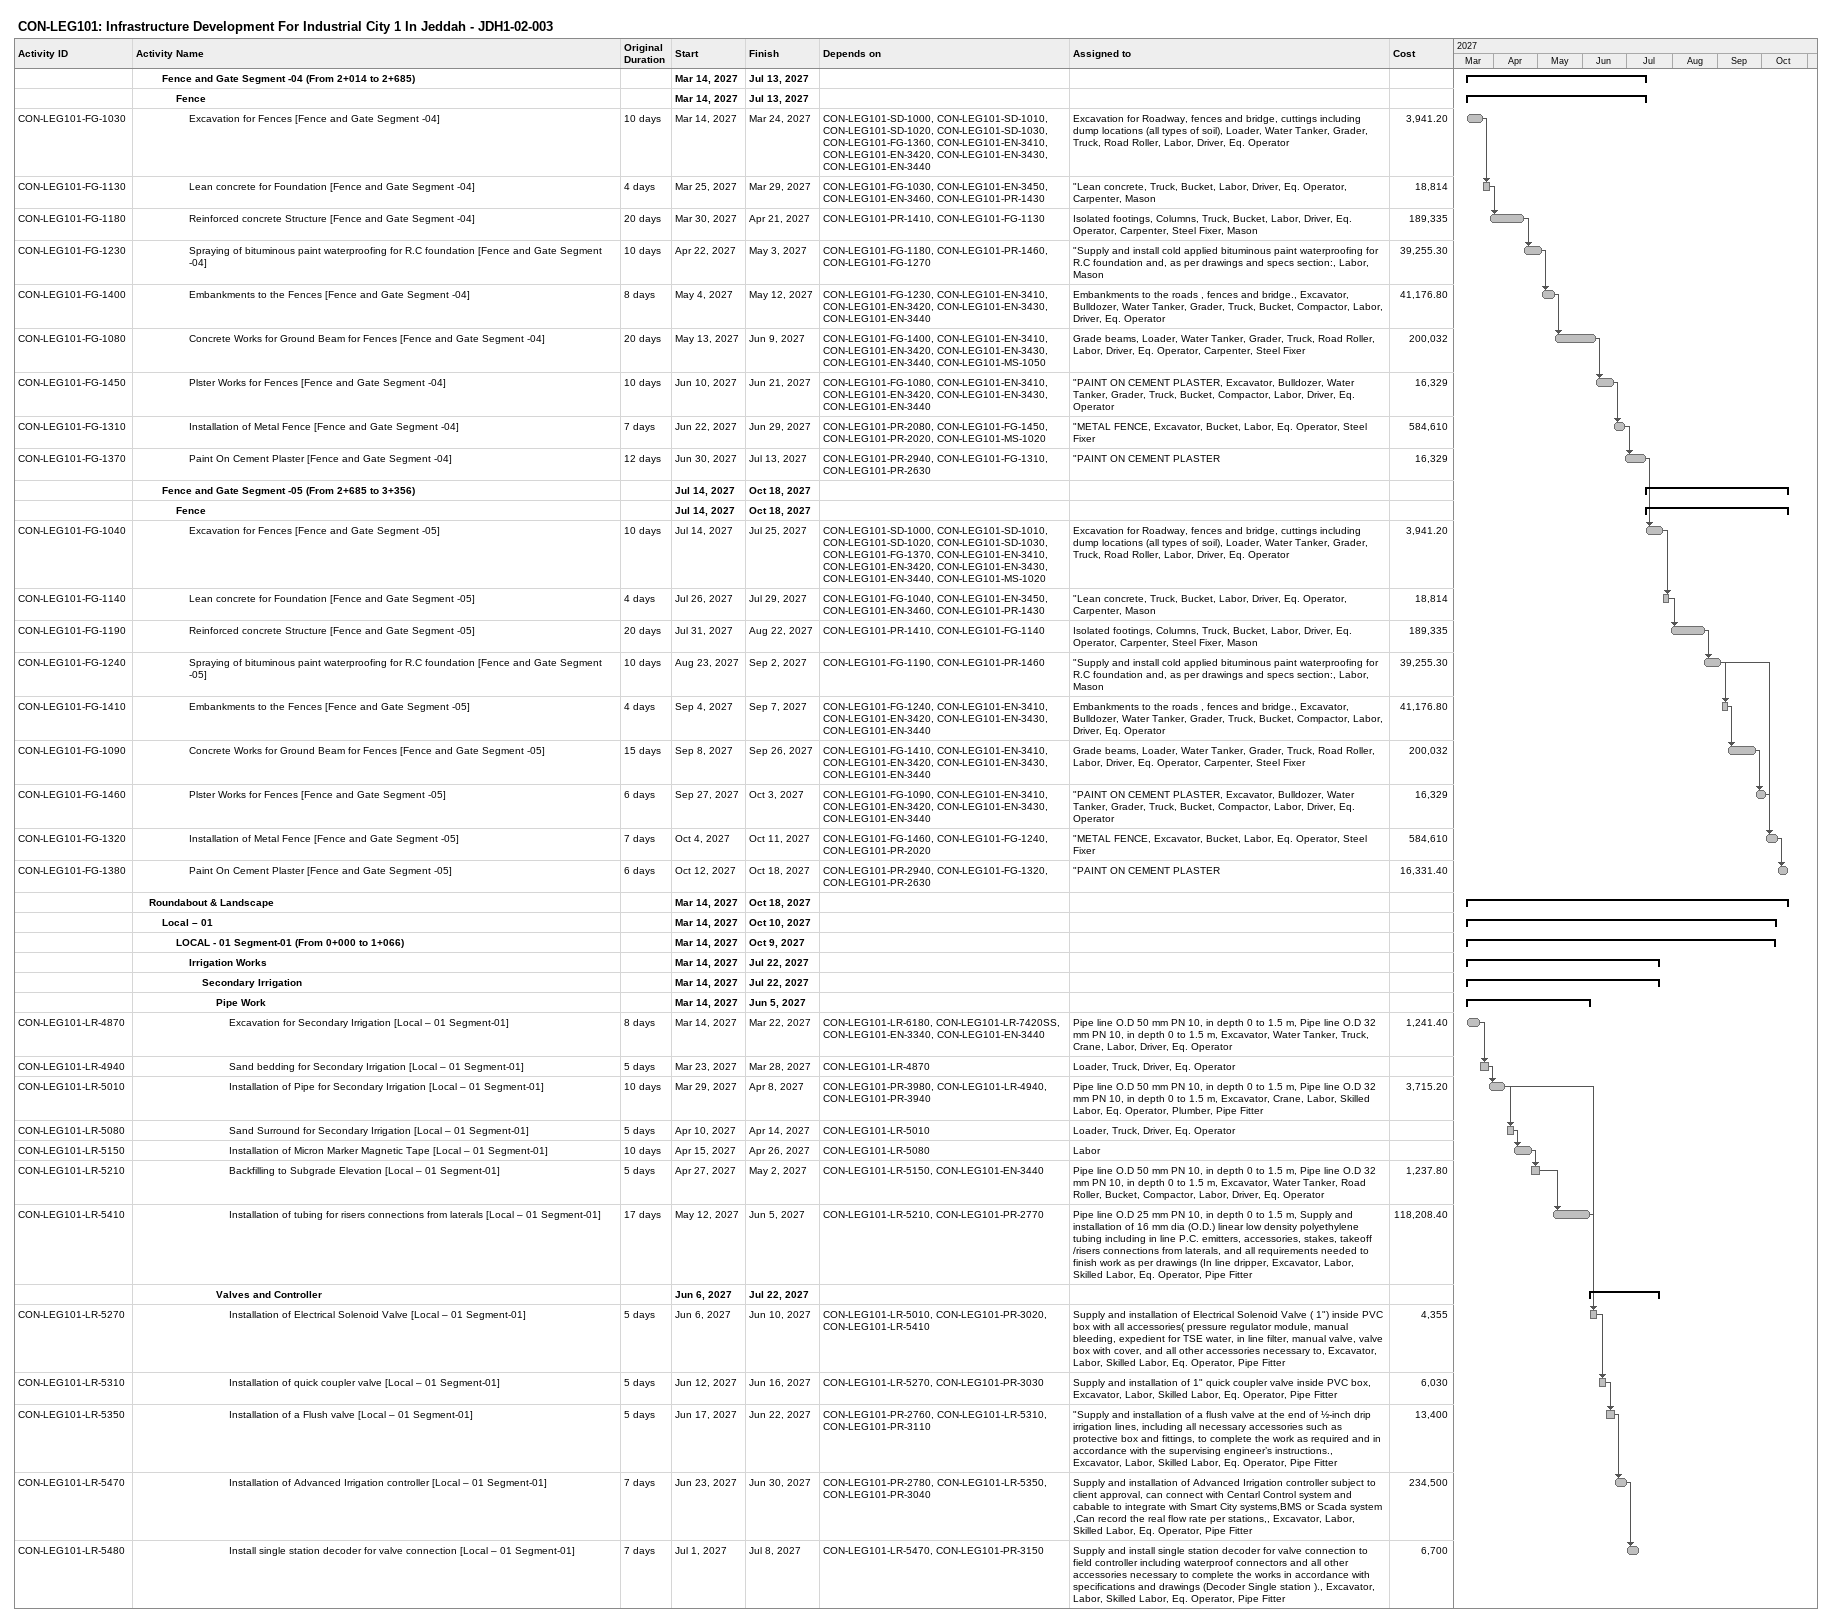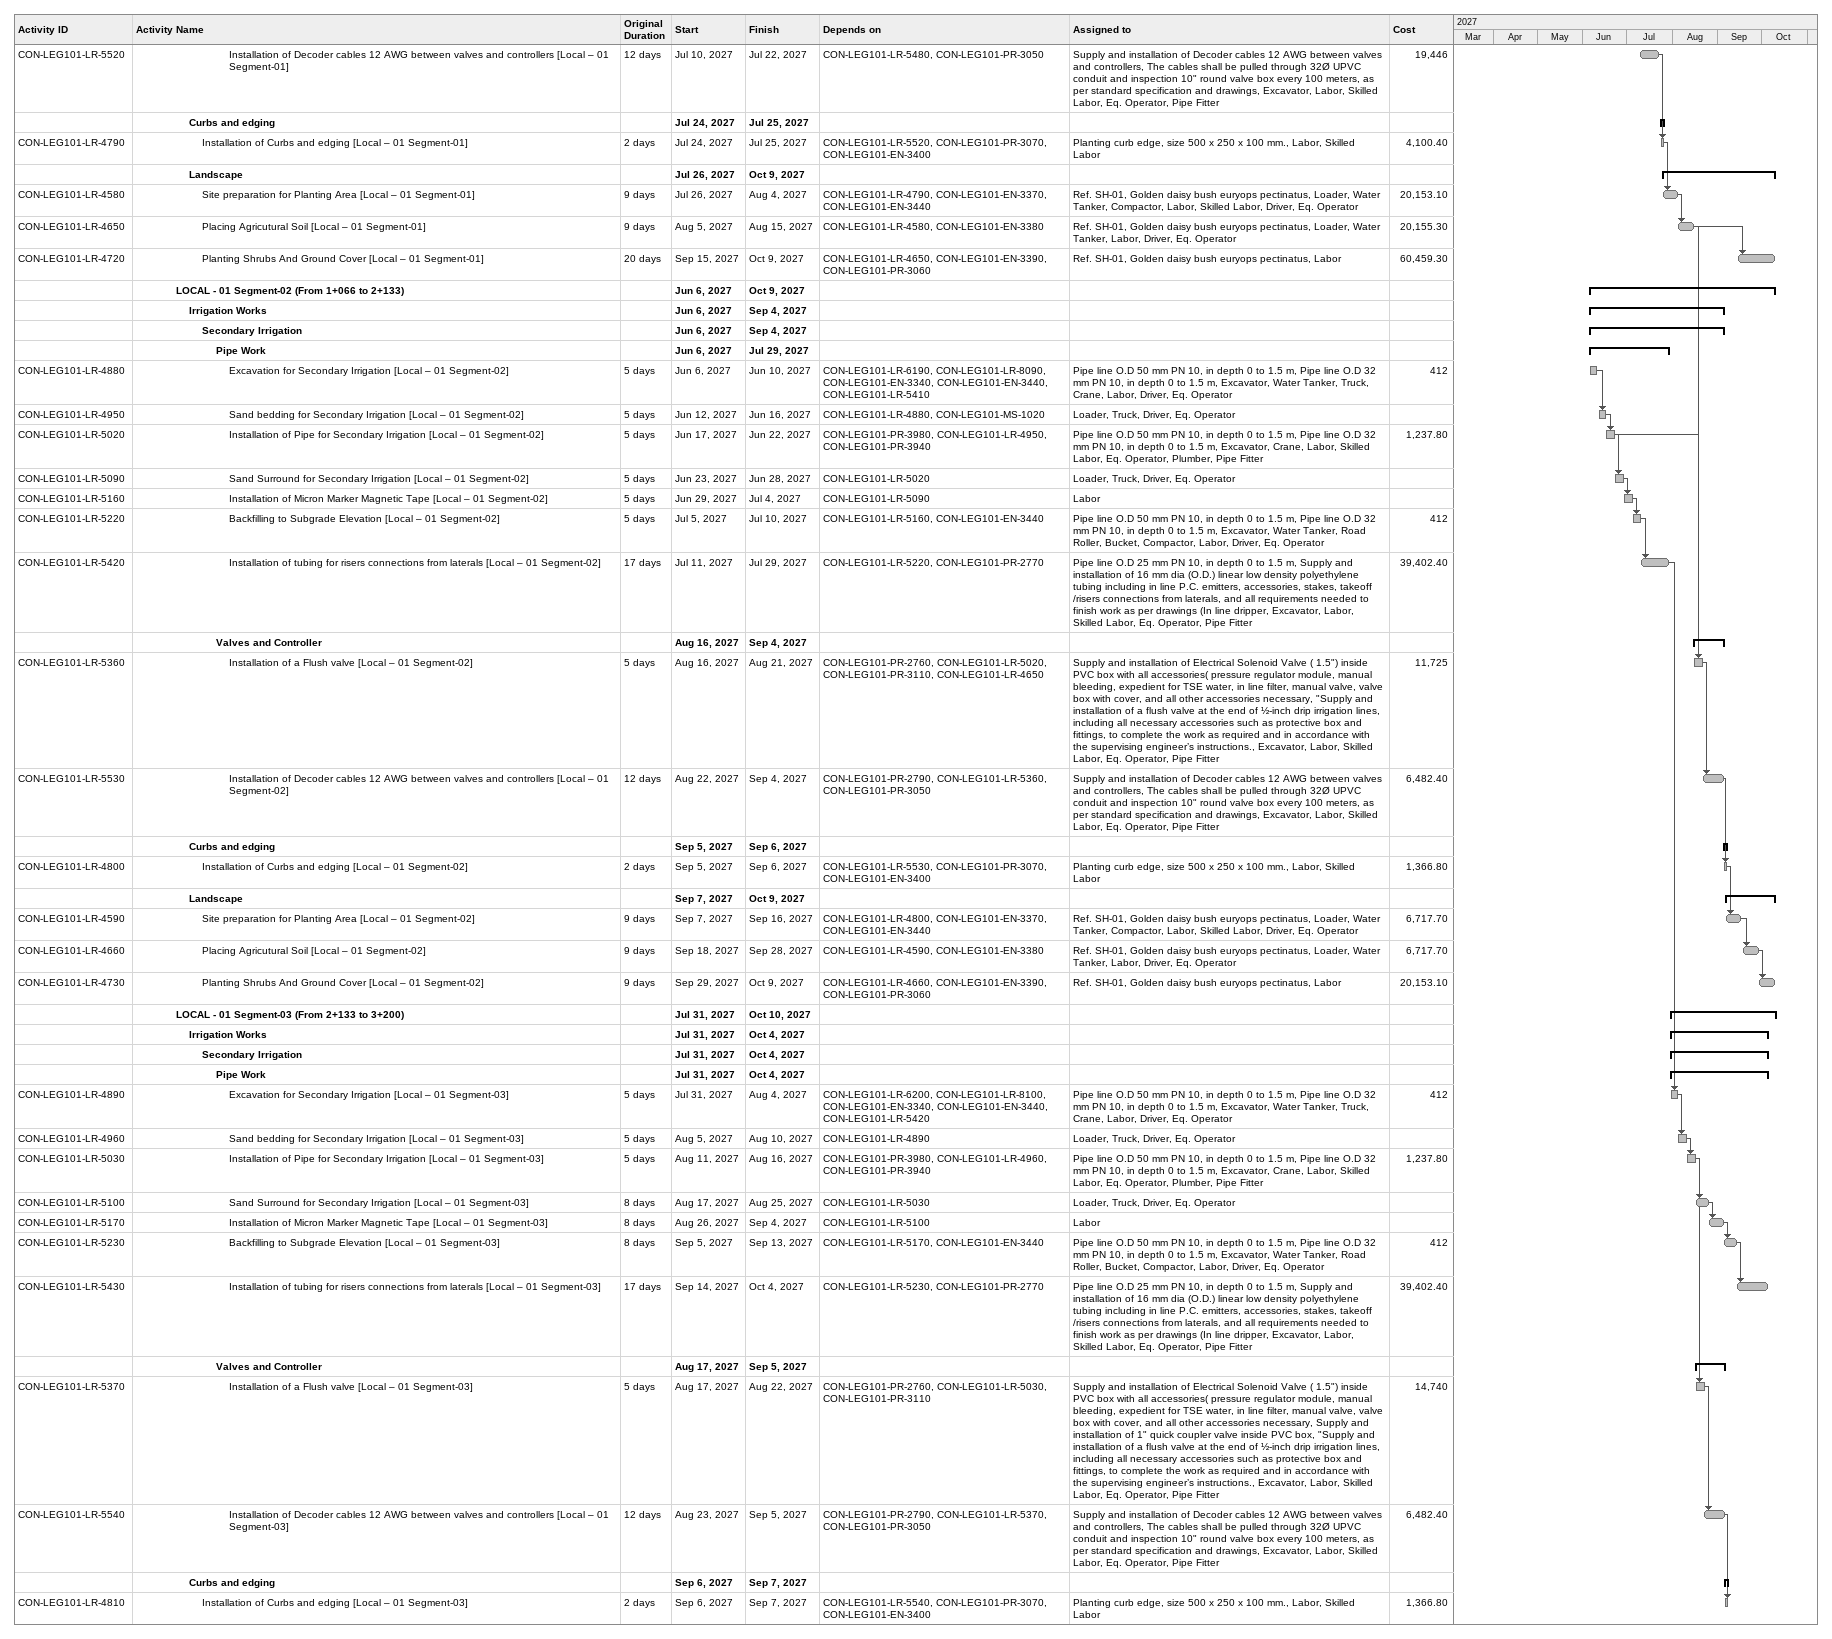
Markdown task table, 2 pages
CON-LEG101: Infrastructure Development For Industrial City 1 In Jeddah - JDH1-02-003

| ID | Level | Task | Original duration | Start | Finish | Predecessors | Resources | Cost |
|---|---|---|---|---|---|---|---|---|
|  | 3 | **Fence and Gate Segment -04 (From 2+014 to 2+685)** |  | 2027-03-14 | 2027-07-13 |  |  |  |
|  | 4 | **Fence** |  | 2027-03-14 | 2027-07-13 |  |  |  |
| CON-LEG101-FG-1030 | 5 | Excavation for Fences [Fence and Gate Segment -04] | 10d | 2027-03-14 | 2027-03-24 | CON-LEG101-SD-1000, CON-LEG101-SD-1010, CON-LEG101-SD-1020, CON-LEG101-SD-1030, CON-LEG101-FG-1360, CON-LEG101-EN-3410, CON-LEG101-EN-3420, CON-LEG101-EN-3430, CON-LEG101-EN-3440 | Excavation for Roadway, fences and bridge, cuttings including dump locations (all types of soil), Loader, Water Tanker, Grader, Truck, Road Roller, Labor, Driver, Eq. Operator | 3941.20 |
| CON-LEG101-FG-1130 | 5 | Lean concrete for Foundation [Fence and Gate Segment -04] | 4d | 2027-03-25 | 2027-03-29 | CON-LEG101-FG-1030, CON-LEG101-EN-3450, CON-LEG101-EN-3460, CON-LEG101-PR-1430 | "Lean concrete, Truck, Bucket, Labor, Driver, Eq. Operator, Carpenter, Mason | 18814 |
| CON-LEG101-FG-1180 | 5 | Reinforced concrete Structure [Fence and Gate Segment -04] | 20d | 2027-03-30 | 2027-04-21 | CON-LEG101-PR-1410, CON-LEG101-FG-1130 | Isolated footings, Columns, Truck, Bucket, Labor, Driver, Eq. Operator, Carpenter, Steel Fixer, Mason | 189335 |
| CON-LEG101-FG-1230 | 5 | Spraying of bituminous paint waterproofing for R.C foundation [Fence and Gate Segment -04] | 10d | 2027-04-22 | 2027-05-03 | CON-LEG101-FG-1180, CON-LEG101-PR-1460, CON-LEG101-FG-1270 | "Supply and install cold applied bituminous paint waterproofing for R.C foundation and, as per drawings and specs section:, Labor, Mason | 39255.30 |
| CON-LEG101-FG-1400 | 5 | Embankments to the Fences [Fence and Gate Segment -04] | 8d | 2027-05-04 | 2027-05-12 | CON-LEG101-FG-1230, CON-LEG101-EN-3410, CON-LEG101-EN-3420, CON-LEG101-EN-3430, CON-LEG101-EN-3440 | Embankments to the roads , fences and bridge., Excavator, Bulldozer, Water Tanker, Grader, Truck, Bucket, Compactor, Labor, Driver, Eq. Operator | 41176.80 |
| CON-LEG101-FG-1080 | 5 | Concrete Works for Ground Beam for Fences [Fence and Gate Segment -04] | 20d | 2027-05-13 | 2027-06-09 | CON-LEG101-FG-1400, CON-LEG101-EN-3410, CON-LEG101-EN-3420, CON-LEG101-EN-3430, CON-LEG101-EN-3440, CON-LEG101-MS-1050 | Grade beams, Loader, Water Tanker, Grader, Truck, Road Roller, Labor, Driver, Eq. Operator, Carpenter, Steel Fixer | 200032 |
| CON-LEG101-FG-1450 | 5 | Plster Works for Fences [Fence and Gate Segment -04] | 10d | 2027-06-10 | 2027-06-21 | CON-LEG101-FG-1080, CON-LEG101-EN-3410, CON-LEG101-EN-3420, CON-LEG101-EN-3430, CON-LEG101-EN-3440 | "PAINT ON CEMENT PLASTER, Excavator, Bulldozer, Water Tanker, Grader, Truck, Bucket, Compactor, Labor, Driver, Eq. Operator | 16329 |
| CON-LEG101-FG-1310 | 5 | Installation of Metal Fence [Fence and Gate Segment -04] | 7d | 2027-06-22 | 2027-06-29 | CON-LEG101-PR-2080, CON-LEG101-FG-1450, CON-LEG101-PR-2020, CON-LEG101-MS-1020 | "METAL FENCE, Excavator, Bucket, Labor, Eq. Operator, Steel Fixer | 584610 |
| CON-LEG101-FG-1370 | 5 | Paint On Cement Plaster [Fence and Gate Segment -04] | 12d | 2027-06-30 | 2027-07-13 | CON-LEG101-PR-2940, CON-LEG101-FG-1310, CON-LEG101-PR-2630 | "PAINT ON CEMENT PLASTER | 16329 |
|  | 3 | **Fence and Gate Segment -05 (From 2+685 to 3+356)** |  | 2027-07-14 | 2027-10-18 |  |  |  |
|  | 4 | **Fence** |  | 2027-07-14 | 2027-10-18 |  |  |  |
| CON-LEG101-FG-1040 | 5 | Excavation for Fences [Fence and Gate Segment -05] | 10d | 2027-07-14 | 2027-07-25 | CON-LEG101-SD-1000, CON-LEG101-SD-1010, CON-LEG101-SD-1020, CON-LEG101-SD-1030, CON-LEG101-FG-1370, CON-LEG101-EN-3410, CON-LEG101-EN-3420, CON-LEG101-EN-3430, CON-LEG101-EN-3440, CON-LEG101-MS-1020 | Excavation for Roadway, fences and bridge, cuttings including dump locations (all types of soil), Loader, Water Tanker, Grader, Truck, Road Roller, Labor, Driver, Eq. Operator | 3941.20 |
| CON-LEG101-FG-1140 | 5 | Lean concrete for Foundation [Fence and Gate Segment -05] | 4d | 2027-07-26 | 2027-07-29 | CON-LEG101-FG-1040, CON-LEG101-EN-3450, CON-LEG101-EN-3460, CON-LEG101-PR-1430 | "Lean concrete, Truck, Bucket, Labor, Driver, Eq. Operator, Carpenter, Mason | 18814 |
| CON-LEG101-FG-1190 | 5 | Reinforced concrete Structure [Fence and Gate Segment -05] | 20d | 2027-07-31 | 2027-08-22 | CON-LEG101-PR-1410, CON-LEG101-FG-1140 | Isolated footings, Columns, Truck, Bucket, Labor, Driver, Eq. Operator, Carpenter, Steel Fixer, Mason | 189335 |
| CON-LEG101-FG-1240 | 5 | Spraying of bituminous paint waterproofing for R.C foundation [Fence and Gate Segment -05] | 10d | 2027-08-23 | 2027-09-02 | CON-LEG101-FG-1190, CON-LEG101-PR-1460 | "Supply and install cold applied bituminous paint waterproofing for R.C foundation and, as per drawings and specs section:, Labor, Mason | 39255.30 |
| CON-LEG101-FG-1410 | 5 | Embankments to the Fences [Fence and Gate Segment -05] | 4d | 2027-09-04 | 2027-09-07 | CON-LEG101-FG-1240, CON-LEG101-EN-3410, CON-LEG101-EN-3420, CON-LEG101-EN-3430, CON-LEG101-EN-3440 | Embankments to the roads , fences and bridge., Excavator, Bulldozer, Water Tanker, Grader, Truck, Bucket, Compactor, Labor, Driver, Eq. Operator | 41176.80 |
| CON-LEG101-FG-1090 | 5 | Concrete Works for Ground Beam for Fences [Fence and Gate Segment -05] | 15d | 2027-09-08 | 2027-09-26 | CON-LEG101-FG-1410, CON-LEG101-EN-3410, CON-LEG101-EN-3420, CON-LEG101-EN-3430, CON-LEG101-EN-3440 | Grade beams, Loader, Water Tanker, Grader, Truck, Road Roller, Labor, Driver, Eq. Operator, Carpenter, Steel Fixer | 200032 |
| CON-LEG101-FG-1460 | 5 | Plster Works for Fences [Fence and Gate Segment -05] | 6d | 2027-09-27 | 2027-10-03 | CON-LEG101-FG-1090, CON-LEG101-EN-3410, CON-LEG101-EN-3420, CON-LEG101-EN-3430, CON-LEG101-EN-3440 | "PAINT ON CEMENT PLASTER, Excavator, Bulldozer, Water Tanker, Grader, Truck, Bucket, Compactor, Labor, Driver, Eq. Operator | 16329 |
| CON-LEG101-FG-1320 | 5 | Installation of Metal Fence [Fence and Gate Segment -05] | 7d | 2027-10-04 | 2027-10-11 | CON-LEG101-FG-1460, CON-LEG101-FG-1240, CON-LEG101-PR-2020 | "METAL FENCE, Excavator, Bucket, Labor, Eq. Operator, Steel Fixer | 584610 |
| CON-LEG101-FG-1380 | 5 | Paint On Cement Plaster [Fence and Gate Segment -05] | 6d | 2027-10-12 | 2027-10-18 | CON-LEG101-PR-2940, CON-LEG101-FG-1320, CON-LEG101-PR-2630 | "PAINT ON CEMENT PLASTER | 16331.40 |
|  | 2 | **Roundabout & Landscape** |  | 2027-03-14 | 2027-10-18 |  |  |  |
|  | 3 | **Local – 01** |  | 2027-03-14 | 2027-10-10 |  |  |  |
|  | 4 | **LOCAL - 01 Segment-01 (From 0+000 to 1+066)** |  | 2027-03-14 | 2027-10-09 |  |  |  |
|  | 5 | **Irrigation Works** |  | 2027-03-14 | 2027-07-22 |  |  |  |
|  | 6 | **Secondary Irrigation** |  | 2027-03-14 | 2027-07-22 |  |  |  |
|  | 7 | **Pipe Work** |  | 2027-03-14 | 2027-06-05 |  |  |  |
| CON-LEG101-LR-4870 | 8 | Excavation for Secondary Irrigation [Local – 01 Segment-01] | 8d | 2027-03-14 | 2027-03-22 | CON-LEG101-LR-6180, CON-LEG101-LR-7420SS, CON-LEG101-EN-3340, CON-LEG101-EN-3440 | Pipe line O.D 50 mm PN 10, in depth 0 to 1.5 m, Pipe line O.D 32 mm PN 10, in depth 0 to 1.5 m, Excavator, Water Tanker, Truck, Crane, Labor, Driver, Eq. Operator | 1241.40 |
| CON-LEG101-LR-4940 | 8 | Sand bedding for Secondary Irrigation [Local – 01 Segment-01] | 5d | 2027-03-23 | 2027-03-28 | CON-LEG101-LR-4870 | Loader, Truck, Driver, Eq. Operator |  |
| CON-LEG101-LR-5010 | 8 | Installation of Pipe for Secondary Irrigation [Local – 01 Segment-01] | 10d | 2027-03-29 | 2027-04-08 | CON-LEG101-PR-3980, CON-LEG101-LR-4940, CON-LEG101-PR-3940 | Pipe line O.D 50 mm PN 10, in depth 0 to 1.5 m, Pipe line O.D 32 mm PN 10, in depth 0 to 1.5 m, Excavator, Crane, Labor, Skilled Labor, Eq. Operator, Plumber, Pipe Fitter | 3715.20 |
| CON-LEG101-LR-5080 | 8 | Sand Surround for Secondary Irrigation [Local – 01 Segment-01] | 5d | 2027-04-10 | 2027-04-14 | CON-LEG101-LR-5010 | Loader, Truck, Driver, Eq. Operator |  |
| CON-LEG101-LR-5150 | 8 | Installation of Micron Marker Magnetic Tape [Local – 01 Segment-01] | 10d | 2027-04-15 | 2027-04-26 | CON-LEG101-LR-5080 | Labor |  |
| CON-LEG101-LR-5210 | 8 | Backfilling to Subgrade Elevation [Local – 01 Segment-01] | 5d | 2027-04-27 | 2027-05-02 | CON-LEG101-LR-5150, CON-LEG101-EN-3440 | Pipe line O.D 50 mm PN 10, in depth 0 to 1.5 m, Pipe line O.D 32 mm PN 10, in depth 0 to 1.5 m, Excavator, Water Tanker, Road Roller, Bucket, Compactor, Labor, Driver, Eq. Operator | 1237.80 |
| CON-LEG101-LR-5410 | 8 | Installation of tubing for risers connections from laterals [Local – 01 Segment-01] | 17d | 2027-05-12 | 2027-06-05 | CON-LEG101-LR-5210, CON-LEG101-PR-2770 | Pipe line O.D 25 mm PN 10, in depth 0 to 1.5 m, Supply and installation of 16 mm dia (O.D.) linear low density polyethylene tubing including in line P.C. emitters, accessories, stakes, takeoff /risers connections from laterals, and all requirements needed to finish work as per drawings (In line dripper, Excavator, Labor, Skilled Labor, Eq. Operator, Pipe Fitter | 118208.40 |
|  | 7 | **Valves and Controller** |  | 2027-06-06 | 2027-07-22 |  |  |  |
| CON-LEG101-LR-5270 | 8 | Installation of Electrical Solenoid Valve [Local – 01 Segment-01] | 5d | 2027-06-06 | 2027-06-10 | CON-LEG101-LR-5010, CON-LEG101-PR-3020, CON-LEG101-LR-5410 | Supply and installation of Electrical Solenoid Valve ( 1") inside PVC box with all accessories( pressure regulator module, manual bleeding, expedient for TSE water, in line filter, manual valve, valve box with cover, and all other accessories necessary to, Excavator, Labor, Skilled Labor, Eq. Operator, Pipe Fitter | 4355 |
| CON-LEG101-LR-5310 | 8 | Installation of quick coupler valve [Local – 01 Segment-01] | 5d | 2027-06-12 | 2027-06-16 | CON-LEG101-LR-5270, CON-LEG101-PR-3030 | Supply and installation of 1" quick coupler valve inside PVC box, Excavator, Labor, Skilled Labor, Eq. Operator, Pipe Fitter | 6030 |
| CON-LEG101-LR-5350 | 8 | Installation of a Flush valve [Local – 01 Segment-01] | 5d | 2027-06-17 | 2027-06-22 | CON-LEG101-PR-2760, CON-LEG101-LR-5310, CON-LEG101-PR-3110 | "Supply and installation of a flush valve at the end of ½-inch drip irrigation lines, including all necessary accessories such as protective box and fittings, to complete the work as required and in accordance with the supervising engineer’s instructions., Excavator, Labor, Skilled Labor, Eq. Operator, Pipe Fitter | 13400 |
| CON-LEG101-LR-5470 | 8 | Installation of Advanced Irrigation controller [Local – 01 Segment-01] | 7d | 2027-06-23 | 2027-06-30 | CON-LEG101-PR-2780, CON-LEG101-LR-5350, CON-LEG101-PR-3040 | Supply and installation of Advanced Irrigation controller subject to client approval, can connect with Centarl Control system and cabable to integrate with Smart City systems,BMS or Scada system ,Can record the real flow rate per stations,, Excavator, Labor, Skilled Labor, Eq. Operator, Pipe Fitter | 234500 |
| CON-LEG101-LR-5480 | 8 | Install single station decoder for valve connection [Local – 01 Segment-01] | 7d | 2027-07-01 | 2027-07-08 | CON-LEG101-LR-5470, CON-LEG101-PR-3150 | Supply and install single station decoder for valve connection to field controller including waterproof connectors and all other accessories necessary to complete the works in accordance with specifications and drawings (Decoder Single station )., Excavator, Labor, Skilled Labor, Eq. Operator, Pipe Fitter | 6700 |
| CON-LEG101-LR-5520 | 8 | Installation of Decoder cables 12 AWG between valves and controllers [Local – 01 Segment-01] | 12d | 2027-07-10 | 2027-07-22 | CON-LEG101-LR-5480, CON-LEG101-PR-3050 | Supply and installation of Decoder cables 12 AWG between valves and controllers, The cables shall be pulled through 32Ø UPVC conduit and inspection 10" round valve box every 100 meters, as per standard specification and drawings, Excavator, Labor, Skilled Labor, Eq. Operator, Pipe Fitter | 19446 |
|  | 5 | **Curbs and edging** |  | 2027-07-24 | 2027-07-25 |  |  |  |
| CON-LEG101-LR-4790 | 6 | Installation of Curbs and edging [Local – 01 Segment-01] | 2d | 2027-07-24 | 2027-07-25 | CON-LEG101-LR-5520, CON-LEG101-PR-3070, CON-LEG101-EN-3400 | Planting curb edge, size 500 x 250 x 100 mm., Labor, Skilled Labor | 4100.40 |
|  | 5 | **Landscape** |  | 2027-07-26 | 2027-10-09 |  |  |  |
| CON-LEG101-LR-4580 | 6 | Site preparation for Planting Area [Local – 01 Segment-01] | 9d | 2027-07-26 | 2027-08-04 | CON-LEG101-LR-4790, CON-LEG101-EN-3370, CON-LEG101-EN-3440 | Ref. SH-01, Golden daisy bush euryops pectinatus, Loader, Water Tanker, Compactor, Labor, Skilled Labor, Driver, Eq. Operator | 20153.10 |
| CON-LEG101-LR-4650 | 6 | Placing Agricutural Soil [Local – 01 Segment-01] | 9d | 2027-08-05 | 2027-08-15 | CON-LEG101-LR-4580, CON-LEG101-EN-3380 | Ref. SH-01, Golden daisy bush euryops pectinatus, Loader, Water Tanker, Labor, Driver, Eq. Operator | 20155.30 |
| CON-LEG101-LR-4720 | 6 | Planting Shrubs And Ground Cover [Local – 01 Segment-01] | 20d | 2027-09-15 | 2027-10-09 | CON-LEG101-LR-4650, CON-LEG101-EN-3390, CON-LEG101-PR-3060 | Ref. SH-01, Golden daisy bush euryops pectinatus, Labor | 60459.30 |
|  | 4 | **LOCAL - 01 Segment-02 (From 1+066 to 2+133)** |  | 2027-06-06 | 2027-10-09 |  |  |  |
|  | 5 | **Irrigation Works** |  | 2027-06-06 | 2027-09-04 |  |  |  |
|  | 6 | **Secondary Irrigation** |  | 2027-06-06 | 2027-09-04 |  |  |  |
|  | 7 | **Pipe Work** |  | 2027-06-06 | 2027-07-29 |  |  |  |
| CON-LEG101-LR-4880 | 8 | Excavation for Secondary Irrigation [Local – 01 Segment-02] | 5d | 2027-06-06 | 2027-06-10 | CON-LEG101-LR-6190, CON-LEG101-LR-8090, CON-LEG101-EN-3340, CON-LEG101-EN-3440, CON-LEG101-LR-5410 | Pipe line O.D 50 mm PN 10, in depth 0 to 1.5 m, Pipe line O.D 32 mm PN 10, in depth 0 to 1.5 m, Excavator, Water Tanker, Truck, Crane, Labor, Driver, Eq. Operator | 412 |
| CON-LEG101-LR-4950 | 8 | Sand bedding for Secondary Irrigation [Local – 01 Segment-02] | 5d | 2027-06-12 | 2027-06-16 | CON-LEG101-LR-4880, CON-LEG101-MS-1020 | Loader, Truck, Driver, Eq. Operator |  |
| CON-LEG101-LR-5020 | 8 | Installation of Pipe for Secondary Irrigation [Local – 01 Segment-02] | 5d | 2027-06-17 | 2027-06-22 | CON-LEG101-PR-3980, CON-LEG101-LR-4950, CON-LEG101-PR-3940 | Pipe line O.D 50 mm PN 10, in depth 0 to 1.5 m, Pipe line O.D 32 mm PN 10, in depth 0 to 1.5 m, Excavator, Crane, Labor, Skilled Labor, Eq. Operator, Plumber, Pipe Fitter | 1237.80 |
| CON-LEG101-LR-5090 | 8 | Sand Surround for Secondary Irrigation [Local – 01 Segment-02] | 5d | 2027-06-23 | 2027-06-28 | CON-LEG101-LR-5020 | Loader, Truck, Driver, Eq. Operator |  |
| CON-LEG101-LR-5160 | 8 | Installation of Micron Marker Magnetic Tape [Local – 01 Segment-02] | 5d | 2027-06-29 | 2027-07-04 | CON-LEG101-LR-5090 | Labor |  |
| CON-LEG101-LR-5220 | 8 | Backfilling to Subgrade Elevation [Local – 01 Segment-02] | 5d | 2027-07-05 | 2027-07-10 | CON-LEG101-LR-5160, CON-LEG101-EN-3440 | Pipe line O.D 50 mm PN 10, in depth 0 to 1.5 m, Pipe line O.D 32 mm PN 10, in depth 0 to 1.5 m, Excavator, Water Tanker, Road Roller, Bucket, Compactor, Labor, Driver, Eq. Operator | 412 |
| CON-LEG101-LR-5420 | 8 | Installation of tubing for risers connections from laterals [Local – 01 Segment-02] | 17d | 2027-07-11 | 2027-07-29 | CON-LEG101-LR-5220, CON-LEG101-PR-2770 | Pipe line O.D 25 mm PN 10, in depth 0 to 1.5 m, Supply and installation of 16 mm dia (O.D.) linear low density polyethylene tubing including in line P.C. emitters, accessories, stakes, takeoff /risers connections from laterals, and all requirements needed to finish work as per drawings (In line dripper, Excavator, Labor, Skilled Labor, Eq. Operator, Pipe Fitter | 39402.40 |
|  | 7 | **Valves and Controller** |  | 2027-08-16 | 2027-09-04 |  |  |  |
| CON-LEG101-LR-5360 | 8 | Installation of a Flush valve [Local – 01 Segment-02] | 5d | 2027-08-16 | 2027-08-21 | CON-LEG101-PR-2760, CON-LEG101-LR-5020, CON-LEG101-PR-3110, CON-LEG101-LR-4650 | Supply and installation of Electrical Solenoid Valve ( 1.5") inside PVC box with all accessories( pressure regulator module, manual bleeding, expedient for TSE water, in line filter, manual valve, valve box with cover, and all other accessories necessary, "Supply and installation of a flush valve at the end of ½-inch drip irrigation lines, including all necessary accessories such as protective box and fittings, to complete the work as required and in accordance with the supervising engineer’s instructions., Excavator, Labor, Skilled Labor, Eq. Operator, Pipe Fitter | 11725 |
| CON-LEG101-LR-5530 | 8 | Installation of Decoder cables 12 AWG between valves and controllers [Local – 01 Segment-02] | 12d | 2027-08-22 | 2027-09-04 | CON-LEG101-PR-2790, CON-LEG101-LR-5360, CON-LEG101-PR-3050 | Supply and installation of Decoder cables 12 AWG between valves and controllers, The cables shall be pulled through 32Ø UPVC conduit and inspection 10" round valve box every 100 meters, as per standard specification and drawings, Excavator, Labor, Skilled Labor, Eq. Operator, Pipe Fitter | 6482.40 |
|  | 5 | **Curbs and edging** |  | 2027-09-05 | 2027-09-06 |  |  |  |
| CON-LEG101-LR-4800 | 6 | Installation of Curbs and edging [Local – 01 Segment-02] | 2d | 2027-09-05 | 2027-09-06 | CON-LEG101-LR-5530, CON-LEG101-PR-3070, CON-LEG101-EN-3400 | Planting curb edge, size 500 x 250 x 100 mm., Labor, Skilled Labor | 1366.80 |
|  | 5 | **Landscape** |  | 2027-09-07 | 2027-10-09 |  |  |  |
| CON-LEG101-LR-4590 | 6 | Site preparation for Planting Area [Local – 01 Segment-02] | 9d | 2027-09-07 | 2027-09-16 | CON-LEG101-LR-4800, CON-LEG101-EN-3370, CON-LEG101-EN-3440 | Ref. SH-01, Golden daisy bush euryops pectinatus, Loader, Water Tanker, Compactor, Labor, Skilled Labor, Driver, Eq. Operator | 6717.70 |
| CON-LEG101-LR-4660 | 6 | Placing Agricutural Soil [Local – 01 Segment-02] | 9d | 2027-09-18 | 2027-09-28 | CON-LEG101-LR-4590, CON-LEG101-EN-3380 | Ref. SH-01, Golden daisy bush euryops pectinatus, Loader, Water Tanker, Labor, Driver, Eq. Operator | 6717.70 |
| CON-LEG101-LR-4730 | 6 | Planting Shrubs And Ground Cover [Local – 01 Segment-02] | 9d | 2027-09-29 | 2027-10-09 | CON-LEG101-LR-4660, CON-LEG101-EN-3390, CON-LEG101-PR-3060 | Ref. SH-01, Golden daisy bush euryops pectinatus, Labor | 20153.10 |
|  | 4 | **LOCAL - 01 Segment-03 (From 2+133 to 3+200)** |  | 2027-07-31 | 2027-10-10 |  |  |  |
|  | 5 | **Irrigation Works** |  | 2027-07-31 | 2027-10-04 |  |  |  |
|  | 6 | **Secondary Irrigation** |  | 2027-07-31 | 2027-10-04 |  |  |  |
|  | 7 | **Pipe Work** |  | 2027-07-31 | 2027-10-04 |  |  |  |
| CON-LEG101-LR-4890 | 8 | Excavation for Secondary Irrigation [Local – 01 Segment-03] | 5d | 2027-07-31 | 2027-08-04 | CON-LEG101-LR-6200, CON-LEG101-LR-8100, CON-LEG101-EN-3340, CON-LEG101-EN-3440, CON-LEG101-LR-5420 | Pipe line O.D 50 mm PN 10, in depth 0 to 1.5 m, Pipe line O.D 32 mm PN 10, in depth 0 to 1.5 m, Excavator, Water Tanker, Truck, Crane, Labor, Driver, Eq. Operator | 412 |
| CON-LEG101-LR-4960 | 8 | Sand bedding for Secondary Irrigation [Local – 01 Segment-03] | 5d | 2027-08-05 | 2027-08-10 | CON-LEG101-LR-4890 | Loader, Truck, Driver, Eq. Operator |  |
| CON-LEG101-LR-5030 | 8 | Installation of Pipe for Secondary Irrigation [Local – 01 Segment-03] | 5d | 2027-08-11 | 2027-08-16 | CON-LEG101-PR-3980, CON-LEG101-LR-4960, CON-LEG101-PR-3940 | Pipe line O.D 50 mm PN 10, in depth 0 to 1.5 m, Pipe line O.D 32 mm PN 10, in depth 0 to 1.5 m, Excavator, Crane, Labor, Skilled Labor, Eq. Operator, Plumber, Pipe Fitter | 1237.80 |
| CON-LEG101-LR-5100 | 8 | Sand Surround for Secondary Irrigation [Local – 01 Segment-03] | 8d | 2027-08-17 | 2027-08-25 | CON-LEG101-LR-5030 | Loader, Truck, Driver, Eq. Operator |  |
| CON-LEG101-LR-5170 | 8 | Installation of Micron Marker Magnetic Tape [Local – 01 Segment-03] | 8d | 2027-08-26 | 2027-09-04 | CON-LEG101-LR-5100 | Labor |  |
| CON-LEG101-LR-5230 | 8 | Backfilling to Subgrade Elevation [Local – 01 Segment-03] | 8d | 2027-09-05 | 2027-09-13 | CON-LEG101-LR-5170, CON-LEG101-EN-3440 | Pipe line O.D 50 mm PN 10, in depth 0 to 1.5 m, Pipe line O.D 32 mm PN 10, in depth 0 to 1.5 m, Excavator, Water Tanker, Road Roller, Bucket, Compactor, Labor, Driver, Eq. Operator | 412 |
| CON-LEG101-LR-5430 | 8 | Installation of tubing for risers connections from laterals [Local – 01 Segment-03] | 17d | 2027-09-14 | 2027-10-04 | CON-LEG101-LR-5230, CON-LEG101-PR-2770 | Pipe line O.D 25 mm PN 10, in depth 0 to 1.5 m, Supply and installation of 16 mm dia (O.D.) linear low density polyethylene tubing including in line P.C. emitters, accessories, stakes, takeoff /risers connections from laterals, and all requirements needed to finish work as per drawings (In line dripper, Excavator, Labor, Skilled Labor, Eq. Operator, Pipe Fitter | 39402.40 |
|  | 7 | **Valves and Controller** |  | 2027-08-17 | 2027-09-05 |  |  |  |
| CON-LEG101-LR-5370 | 8 | Installation of a Flush valve [Local – 01 Segment-03] | 5d | 2027-08-17 | 2027-08-22 | CON-LEG101-PR-2760, CON-LEG101-LR-5030, CON-LEG101-PR-3110 | Supply and installation of Electrical Solenoid Valve ( 1.5") inside PVC box with all accessories( pressure regulator module, manual bleeding, expedient for TSE water, in line filter, manual valve, valve box with cover, and all other accessories necessary, Supply and installation of 1" quick coupler valve inside PVC box, "Supply and installation of a flush valve at the end of ½-inch drip irrigation lines, including all necessary accessories such as protective box and fittings, to complete the work as required and in accordance with the supervising engineer’s instructions., Excavator, Labor, Skilled Labor, Eq. Operator, Pipe Fitter | 14740 |
| CON-LEG101-LR-5540 | 8 | Installation of Decoder cables 12 AWG between valves and controllers [Local – 01 Segment-03] | 12d | 2027-08-23 | 2027-09-05 | CON-LEG101-PR-2790, CON-LEG101-LR-5370, CON-LEG101-PR-3050 | Supply and installation of Decoder cables 12 AWG between valves and controllers, The cables shall be pulled through 32Ø UPVC conduit and inspection 10" round valve box every 100 meters, as per standard specification and drawings, Excavator, Labor, Skilled Labor, Eq. Operator, Pipe Fitter | 6482.40 |
|  | 5 | **Curbs and edging** |  | 2027-09-06 | 2027-09-07 |  |  |  |
| CON-LEG101-LR-4810 | 6 | Installation of Curbs and edging [Local – 01 Segment-03] | 2d | 2027-09-06 | 2027-09-07 | CON-LEG101-LR-5540, CON-LEG101-PR-3070, CON-LEG101-EN-3400 | Planting curb edge, size 500 x 250 x 100 mm., Labor, Skilled Labor | 1366.80 |
